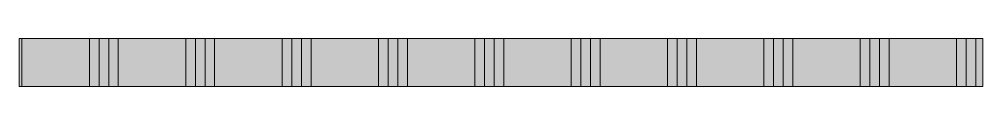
# Model space of a CAD drawing. Header units: metres. Extents: x 0 to 250, y 0 to 13.
import ezdxf

# ---------------------------------------------------------------- set-up
doc = ezdxf.new("R2010")
doc.units = ezdxf.units.M
doc.layers.add('A-DETL-GENF', color=92, linetype='Continuous', lineweight=18)

# ---------------------------------------------------------------- blocks, each defined once
blk = doc.blocks.new('40  gipsplaat - stootvast D12_5-3881930-00_0 Basismaterialen')
at = {"layer": 'A-DETL-GENF'}
blk.add_hatch(color=256, dxfattribs=at).paths.add_polyline_path([(0, 12.5), (0, 0), (250, 0), (250, 12.5), (238.88, 12.5)])
at = {"layer": 'A-DETL-GENF', "lineweight": 13}
h = blk.add_hatch(dxfattribs=at)
h.set_pattern_fill('FP_729', color=256, style=0, pattern_type=2)
h.set_pattern_definition([(270, (-12974.317, -1582.04), (25, 1e-15), []), (270, (-12976.817, -1582.04), (25, 1e-15), []), (270, (-12979.317, -1582.04), (25, 1e-15), []), (270, (-12981.817, -1582.04), (25, 1e-15), [])])
h.paths.add_polyline_path([(0, 12.5), (0, 0), (250, 0), (250, 12.5), (238.88, 12.5)])
at = {"layer": 'A-DETL-GENF'}
for p, q in [((250, 12.5), (0, 12.5)), ((0, 12.5), (0, 0)), ((250, 12.5), (0, 12.5)), ((0, 12.5), (0, 0)), ((250, 0), (250, 12.5)), ((250, 0), (250, 12.5)), ((0, 0), (250, 0)), ((0, 0), (250, 0))]:
    blk.add_line(p, q, dxfattribs=at)

msp = doc.modelspace()

# ---------------------------------------------------------------- block references
msp.add_blockref('40  gipsplaat - stootvast D12_5-3881930-00_0 Basismaterialen', (0, 0))

doc.saveas('drawing.dxf')
